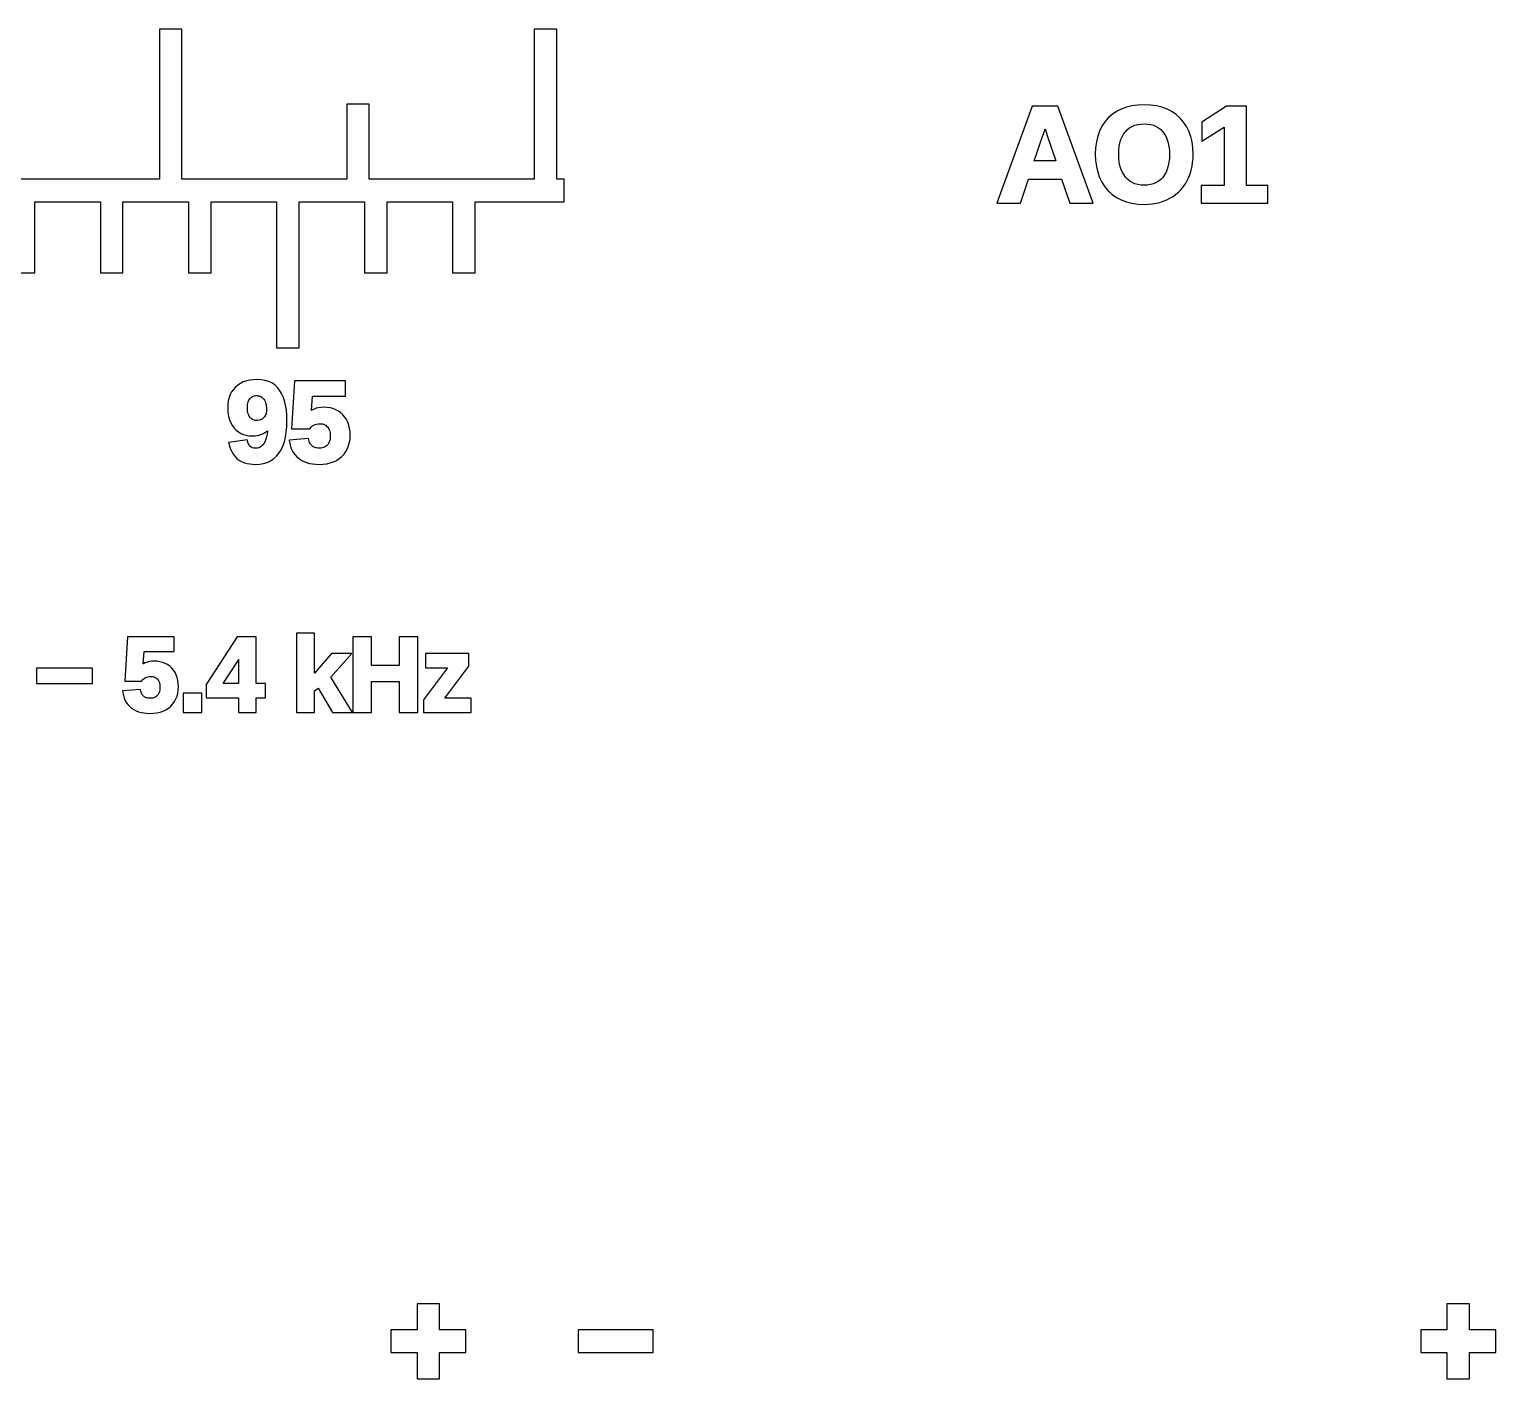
# Model space of a CAD drawing. Header units: metres. Extents: x 3 to 171, y -107 to -32.
# Drawn here: x 46.23 to 85.35, y -101.5 to -65.5 of the extents above; entities that cross this region are included whole.
import ezdxf

# ---------------------------------------------------------------- set-up
doc = ezdxf.new("R2010")
doc.units = ezdxf.units.M

msp = doc.modelspace()

# ---------------------------------------------------------------- linework, layer by layer
for p, q in [((50.3, -65.5), (49.7, -65.5)), ((49.7, -65.5), (49.7, -69.5)), ((50.3, -69.5), (50.3, -65.5)), ((60.3, -65.5), (59.7, -65.5)), ((59.7, -65.5), (59.7, -69.5)), ((60.3, -69.5), (60.3, -65.5)), ((55.3, -67.5), (54.7, -67.5)), ((54.7, -67.5), (54.7, -69.5)), ((55.3, -69.5), (55.3, -67.5)), ((72.9857, -67.5496), (72.043, -70.1339)), ((73.6693, -67.5496), (72.9857, -67.5496)), ((74.6084, -70.1339), (73.6693, -67.5496)), ((75.3626, -67.626), (75.2359, -67.6904)), ((75.4998, -67.5762), (75.3626, -67.626)), ((75.6474, -67.5407), (75.4998, -67.5762)), ((75.8051, -67.5196), (75.6474, -67.5407)), ((75.9729, -67.5126), (75.8051, -67.5196)), ((76.1408, -67.5197), (75.9729, -67.5126)), ((76.2986, -67.541), (76.1408, -67.5197)), ((76.4463, -67.5769), (76.2986, -67.541)), ((76.5836, -67.6273), (76.4463, -67.5769)), ((76.7105, -67.6923), (76.5836, -67.6273)), ((78.1686, -67.5496), (77.5111, -67.9762)), ((78.7024, -67.5496), (78.1686, -67.5496)), ((78.7024, -69.6654), (78.7024, -67.5496)), ((74.923, -67.9683), (74.8451, -68.0854)), ((75.0152, -67.8624), (74.923, -67.9683)), ((75.12, -67.7692), (75.0152, -67.8624)), ((75.2359, -67.6904), (75.12, -67.7692)), ((75.6483, -68.0904), (75.7192, -68.0606)), ((75.7192, -68.0606), (75.7968, -68.0391)), ((75.7968, -68.0391), (75.8815, -68.0261)), ((75.8815, -68.0261), (75.9729, -68.0217)), ((75.9729, -68.0217), (76.0629, -68.0261)), ((76.0629, -68.0261), (76.1461, -68.0392)), ((76.1461, -68.0392), (76.2227, -68.0609)), ((76.2227, -68.0609), (76.293, -68.0909)), ((76.8266, -67.7719), (76.7105, -67.6923)), ((76.9316, -67.866), (76.8266, -67.7719)), ((77.0239, -67.9727), (76.9316, -67.866)), ((77.102, -68.09), (77.0239, -67.9727)), ((77.5111, -67.9762), (77.5111, -68.4832)), ((73.2108, -68.5128), (73.2542, -68.3852)), ((73.2542, -68.3852), (73.2872, -68.2874)), ((73.2872, -68.2874), (73.3099, -68.2192)), ((73.3099, -68.2192), (73.3223, -68.1805)), ((73.3223, -68.1805), (73.3291, -68.1579)), ((73.3291, -68.1579), (73.3928, -68.3593)), ((73.3928, -68.3593), (73.6154, -69.0077)), ((74.7322, -68.3521), (74.6971, -68.5012)), ((74.7814, -68.2134), (74.7322, -68.3521)), ((74.8451, -68.0854), (74.7814, -68.2134)), ((75.3265, -68.5277), (75.3523, -68.4422)), ((75.3523, -68.4422), (75.3851, -68.3643)), ((75.3851, -68.3643), (75.4249, -68.2938)), ((75.4249, -68.2938), (75.4717, -68.2306)), ((75.4717, -68.2306), (75.5248, -68.1752)), ((75.5248, -68.1752), (75.5835, -68.1286)), ((75.5835, -68.1286), (75.6483, -68.0904)), ((76.293, -68.0909), (76.3571, -68.1293)), ((76.3571, -68.1293), (76.4156, -68.1763)), ((76.4156, -68.1763), (76.4687, -68.2322)), ((76.4687, -68.2322), (76.5156, -68.296)), ((76.5156, -68.296), (76.5555, -68.3667)), ((76.5555, -68.3667), (76.5882, -68.4445)), ((76.5882, -68.4445), (76.614, -68.5298)), ((77.1658, -68.218), (77.102, -68.09)), ((77.2152, -68.3561), (77.1658, -68.218)), ((77.2503, -68.5043), (77.2152, -68.3561)), ((77.5111, -68.4832), (78.107, -68.1112)), ((78.107, -68.1112), (78.107, -69.6654)), ((73.093, -68.8571), (73.1571, -68.67)), ((73.1571, -68.67), (73.2108, -68.5128)), ((74.6762, -68.6606), (74.6693, -68.8303)), ((74.6693, -68.8303), (74.6762, -69.0006)), ((74.6971, -68.5012), (74.6762, -68.6606)), ((75.293, -68.8303), (75.2968, -68.7217)), ((75.2969, -68.94), (75.293, -68.8303)), ((75.2968, -68.7217), (75.308, -68.6208)), ((75.308, -68.6208), (75.3265, -68.5277)), ((76.614, -68.5298), (76.6326, -68.6225)), ((76.6326, -68.6225), (76.6438, -68.7225)), ((76.6438, -68.7225), (76.6475, -68.8304)), ((76.6475, -68.8304), (76.6438, -68.9433)), ((77.2713, -68.6623), (77.2503, -68.5043)), ((77.2783, -68.83), (77.2713, -68.6623)), ((77.275, -68.9421), (77.2783, -68.83)), ((73.0413, -69.0077), (73.093, -68.8571)), ((73.6154, -69.0077), (73.0413, -69.0077)), ((74.6762, -69.0006), (74.6972, -69.161)), ((74.6972, -69.161), (74.7323, -69.3113)), ((75.3083, -69.042), (75.2969, -68.94)), ((75.3273, -69.1368), (75.3083, -69.042)), ((75.3537, -69.2241), (75.3273, -69.1368)), ((75.3874, -69.3041), (75.3537, -69.2241)), ((76.5884, -69.2326), (76.5557, -69.3126)), ((76.6141, -69.1444), (76.5884, -69.2326)), ((76.6326, -69.048), (76.6141, -69.1444)), ((76.6438, -68.9433), (76.6326, -69.048)), ((77.2265, -69.2558), (77.2492, -69.1549)), ((77.2492, -69.1549), (77.2654, -69.0503)), ((77.2654, -69.0503), (77.275, -68.9421)), ((49.7, -69.5), (45.3, -69.5)), ((54.7, -69.5), (50.3, -69.5)), ((59.7, -69.5), (55.3, -69.5)), ((60.5, -69.5), (60.3, -69.5)), ((60.5, -70.1), (60.5, -69.5)), ((72.6701, -70.1339), (72.8905, -69.4991)), ((72.8905, -69.4991), (73.7662, -69.4991)), ((73.7662, -69.4991), (73.9866, -70.1339)), ((74.7323, -69.3113), (74.7817, -69.4516)), ((74.7817, -69.4516), (74.8454, -69.5815)), ((74.8454, -69.5815), (74.9234, -69.7008)), ((75.4283, -69.3769), (75.3874, -69.3041)), ((75.4764, -69.4427), (75.4283, -69.3769)), ((75.5306, -69.5005), (75.4764, -69.4427)), ((75.5898, -69.5492), (75.5306, -69.5005)), ((75.6542, -69.5889), (75.5898, -69.5492)), ((75.724, -69.6198), (75.6542, -69.5889)), ((75.7997, -69.642), (75.724, -69.6198)), ((76.2227, -69.6207), (76.1453, -69.6424)), ((76.2935, -69.5906), (76.2227, -69.6207)), ((76.358, -69.552), (76.2935, -69.5906)), ((76.4166, -69.5048), (76.358, -69.552)), ((76.4694, -69.4489), (76.4166, -69.5048)), ((76.516, -69.3846), (76.4694, -69.4489)), ((76.5557, -69.3126), (76.516, -69.3846)), ((77.0164, -69.6996), (77.0707, -69.6205)), ((77.0707, -69.6205), (77.1192, -69.5358)), ((77.1192, -69.5358), (77.1615, -69.4462)), ((77.1615, -69.4462), (77.1973, -69.3529)), ((77.1973, -69.3529), (77.2265, -69.2558)), ((74.9234, -69.7008), (75.0156, -69.8092)), ((75.0156, -69.8092), (75.1205, -69.905)), ((75.1205, -69.905), (75.2362, -69.9861)), ((75.2362, -69.9861), (75.3625, -70.0523)), ((75.8814, -69.6555), (75.7997, -69.642)), ((75.9694, -69.66), (75.8814, -69.6555)), ((76.0607, -69.6556), (75.9694, -69.66)), ((76.1453, -69.6424), (76.0607, -69.6556)), ((76.5727, -70.0502), (76.6598, -70.007)), ((76.6598, -70.007), (76.7423, -69.9575)), ((76.7423, -69.9575), (76.8193, -69.9019)), ((76.8193, -69.9019), (76.8906, -69.8404)), ((76.8906, -69.8404), (76.9564, -69.7729)), ((76.9564, -69.7729), (77.0164, -69.6996)), ((78.107, -69.6654), (77.4917, -69.6654)), ((77.4917, -69.6654), (77.4917, -70.1339)), ((79.2719, -69.6654), (78.7024, -69.6654)), ((79.2719, -70.1339), (79.2719, -69.6654)), ((46.3791, -72), (46.3791, -70.1)), ((46.3791, -70.1), (48.1278, -70.1)), ((48.1278, -70.1), (48.1278, -72)), ((48.7278, -72), (48.7278, -70.1)), ((48.7278, -70.1), (50.4765, -70.1)), ((50.4765, -70.1), (50.4765, -72)), ((51.0765, -72), (51.0765, -70.1)), ((51.0765, -70.1), (52.8251, -70.1)), ((52.8251, -70.1), (52.8251, -74)), ((53.4252, -74), (53.4252, -70.1)), ((53.4252, -70.1), (55.1738, -70.1)), ((55.1738, -70.1), (55.1738, -72)), ((55.7738, -72), (55.7738, -70.1)), ((55.7738, -70.1), (57.5225, -70.1)), ((57.5225, -70.1), (57.5225, -72)), ((58.1225, -72), (58.1225, -70.1)), ((58.1225, -70.1), (60.5, -70.1)), ((72.043, -70.1339), (72.6701, -70.1339)), ((73.9866, -70.1339), (74.6084, -70.1339)), ((75.3625, -70.0523), (75.4993, -70.1036)), ((75.4993, -70.1036), (75.646, -70.1402)), ((75.646, -70.1402), (75.8027, -70.1619)), ((75.8027, -70.1619), (75.969, -70.1692)), ((75.969, -70.1692), (76.0793, -70.1659)), ((76.0793, -70.1659), (76.1855, -70.156)), ((76.1855, -70.156), (76.288, -70.1395)), ((76.288, -70.1395), (76.3867, -70.1164)), ((76.3867, -70.1164), (76.4817, -70.0867)), ((76.4817, -70.0867), (76.5727, -70.0502)), ((77.4917, -70.1339), (79.2719, -70.1339)), ((45.7791, -72), (46.3791, -72)), ((48.1278, -72), (48.7278, -72)), ((50.4765, -72), (51.0765, -72)), ((55.1738, -72), (55.7738, -72)), ((57.5225, -72), (58.1225, -72)), ((52.8251, -74), (53.4252, -74)), ((51.6732, -75.1053), (51.6264, -75.1728)), ((51.7284, -75.0443), (51.6732, -75.1053)), ((51.7913, -74.9906), (51.7284, -75.0443)), ((51.8612, -74.9452), (51.7913, -74.9906)), ((51.9377, -74.9083), (51.8612, -74.9452)), ((52.0206, -74.8799), (51.9377, -74.9083)), ((52.1095, -74.8597), (52.0206, -74.8799)), ((52.2045, -74.8477), (52.1095, -74.8597)), ((52.3059, -74.8437), (52.2045, -74.8477)), ((52.4149, -74.8493), (52.3059, -74.8437)), ((52.5169, -74.8663), (52.4149, -74.8493)), ((52.6115, -74.895), (52.5169, -74.8663)), ((52.6984, -74.9355), (52.6115, -74.895)), ((52.7771, -74.9878), (52.6984, -74.9355)), ((52.8471, -75.0517), (52.7771, -74.9878)), ((52.9082, -75.1266), (52.8471, -75.0517)), ((53.3064, -74.8751), (53.2271, -76.1581)), ((54.667, -74.8751), (53.3064, -74.8751)), ((54.667, -75.2869), (54.667, -74.8751)), ((51.5256, -75.5018), (51.5215, -75.5978)), ((51.538, -75.4111), (51.5256, -75.5018)), ((51.5589, -75.3259), (51.538, -75.4111)), ((51.5883, -75.2464), (51.5589, -75.3259)), ((51.6264, -75.1728), (51.5883, -75.2464)), ((52.0528, -75.513), (52.0601, -75.4745)), ((52.0601, -75.4745), (52.0702, -75.4392)), ((52.0702, -75.4392), (52.0828, -75.4077)), ((52.0828, -75.4077), (52.0981, -75.3792)), ((52.0981, -75.3792), (52.1158, -75.3538)), ((52.1158, -75.3538), (52.1356, -75.3318)), ((52.1356, -75.3318), (52.1568, -75.3136)), ((52.1568, -75.3136), (52.1799, -75.2988)), ((52.1799, -75.2988), (52.2048, -75.2873)), ((52.2048, -75.2873), (52.2322, -75.2789)), ((52.2322, -75.2789), (52.2623, -75.2738)), ((52.2623, -75.2738), (52.295, -75.272)), ((52.295, -75.272), (52.3282, -75.274)), ((52.3282, -75.274), (52.3588, -75.2799)), ((52.3588, -75.2799), (52.3869, -75.2894)), ((52.3869, -75.2894), (52.413, -75.3027)), ((52.413, -75.3027), (52.4375, -75.3199)), ((52.4375, -75.3199), (52.4606, -75.3414)), ((52.4606, -75.3414), (52.4824, -75.3675)), ((52.4824, -75.3675), (52.5021, -75.3974)), ((52.5021, -75.3974), (52.5189, -75.4305)), ((52.5189, -75.4305), (52.5328, -75.467)), ((52.5328, -75.467), (52.5439, -75.507)), ((52.9604, -75.2123), (52.9082, -75.1266)), ((53.0041, -75.3084), (52.9604, -75.2123)), ((53.0395, -75.4147), (53.0041, -75.3084)), ((53.0668, -75.5313), (53.0395, -75.4147)), ((53.7562, -75.6661), (53.7807, -75.2869)), ((53.7807, -75.2869), (54.667, -75.2869)), ((51.5215, -75.5978), (51.525, -75.6912)), ((51.525, -75.6912), (51.5355, -75.7793)), ((51.5355, -75.7793), (51.5532, -75.8625)), ((51.5532, -75.8625), (51.5781, -75.9404)), ((52.0468, -75.6009), (52.0483, -75.5551)), ((52.0483, -75.646), (52.0468, -75.6009)), ((52.0483, -75.5551), (52.0528, -75.513)), ((52.0527, -75.6877), (52.0483, -75.646)), ((52.06, -75.7263), (52.0527, -75.6877)), ((52.07, -75.7618), (52.06, -75.7263)), ((52.0827, -75.7942), (52.07, -75.7618)), ((52.098, -75.8238), (52.0827, -75.7942)), ((52.1157, -75.8504), (52.098, -75.8238)), ((52.1355, -75.8734), (52.1157, -75.8504)), ((52.1568, -75.8925), (52.1355, -75.8734)), ((52.1799, -75.9079), (52.1568, -75.8925)), ((52.4615, -75.8798), (52.4382, -75.8968)), ((52.4835, -75.8594), (52.4615, -75.8798)), ((52.5032, -75.8364), (52.4835, -75.8594)), ((52.5198, -75.8115), (52.5032, -75.8364)), ((52.5334, -75.7843), (52.5198, -75.8115)), ((52.5442, -75.7545), (52.5334, -75.7843)), ((52.5439, -75.507), (52.5519, -75.5505)), ((52.552, -75.7222), (52.5442, -75.7545)), ((52.5519, -75.5505), (52.5567, -75.5979)), ((52.5567, -75.6869), (52.552, -75.7222)), ((52.5567, -75.5979), (52.5584, -75.6483)), ((52.5584, -75.6483), (52.5567, -75.6869)), ((53.0862, -75.6581), (53.0668, -75.5313)), ((53.0977, -75.7951), (53.0862, -75.6581)), ((53.1015, -75.9426), (53.0977, -75.7951)), ((53.7685, -75.6584), (53.7562, -75.6661)), ((53.8247, -75.6313), (53.7685, -75.6584)), ((53.8841, -75.6104), (53.8247, -75.6313)), ((53.9465, -75.5955), (53.8841, -75.6104)), ((54.0118, -75.5866), (53.9465, -75.5955)), ((54.08, -75.5837), (54.0118, -75.5866)), ((54.1679, -75.5877), (54.08, -75.5837)), ((54.2514, -75.5999), (54.1679, -75.5877)), ((54.3303, -75.6203), (54.2514, -75.5999)), ((54.4044, -75.6491), (54.3303, -75.6203)), ((54.4735, -75.6863), (54.4044, -75.6491)), ((54.5373, -75.7318), (54.4735, -75.6863)), ((54.5957, -75.7855), (54.5373, -75.7318)), ((54.6474, -75.8462), (54.5957, -75.7855)), ((54.6911, -75.9129), (54.6474, -75.8462)), ((51.5781, -75.9404), (51.6104, -76.0131)), ((51.6104, -76.0131), (51.6501, -76.0802)), ((51.6501, -76.0802), (51.6971, -76.1417)), ((51.6971, -76.1417), (51.7504, -76.1962)), ((51.7504, -76.1962), (51.8092, -76.2426)), ((51.8092, -76.2426), (51.8732, -76.2806)), ((51.8732, -76.2806), (51.9421, -76.3102)), ((52.2049, -75.9198), (52.1799, -75.9079)), ((52.2327, -75.9286), (52.2049, -75.9198)), ((52.2631, -75.9339), (52.2327, -75.9286)), ((52.2967, -75.9357), (52.2631, -75.9339)), ((52.3289, -75.9341), (52.2967, -75.9357)), ((52.359, -75.9294), (52.3289, -75.9341)), ((52.3872, -75.9216), (52.359, -75.9294)), ((52.4133, -75.9108), (52.3872, -75.9216)), ((52.4382, -75.8968), (52.4133, -75.9108)), ((52.4358, -76.2973), (52.4762, -76.279)), ((52.4762, -76.279), (52.515, -76.2581)), ((52.515, -76.2581), (52.5509, -76.2347)), ((52.5509, -76.2347), (52.5823, -76.2102)), ((52.5808, -76.2297), (52.571, -76.3048)), ((52.5823, -76.2102), (52.5808, -76.2297)), ((53.063, -76.3801), (53.0845, -76.2453)), ((53.0845, -76.2453), (53.0973, -76.0995)), ((53.0973, -76.0995), (53.1015, -75.9426)), ((53.2271, -76.1581), (53.7111, -76.1581)), ((53.7111, -76.1581), (53.7568, -76.1081)), ((53.7568, -76.1081), (53.7875, -76.0817)), ((53.7875, -76.0817), (53.8201, -76.0604)), ((53.8201, -76.0604), (53.8546, -76.0439)), ((53.8546, -76.0439), (53.8916, -76.0321)), ((53.8916, -76.0321), (53.9314, -76.0249)), ((53.9314, -76.0249), (53.9743, -76.0224)), ((53.9743, -76.0224), (54.0129, -76.0242)), ((54.0129, -76.0242), (54.0485, -76.0295)), ((54.0485, -76.0295), (54.0808, -76.0381)), ((54.0808, -76.0381), (54.1102, -76.05)), ((54.1102, -76.05), (54.1366, -76.0649)), ((54.1366, -76.0649), (54.1608, -76.0832)), ((54.1608, -76.0832), (54.1828, -76.105)), ((54.1828, -76.105), (54.2023, -76.1298)), ((54.2023, -76.1298), (54.2191, -76.1572)), ((54.2191, -76.1572), (54.2328, -76.1872)), ((54.2328, -76.1872), (54.2438, -76.2201)), ((54.2438, -76.2201), (54.2517, -76.2556)), ((54.2517, -76.2556), (54.2565, -76.2946)), ((54.7268, -75.9852), (54.6911, -75.9129)), ((54.7544, -76.063), (54.7268, -75.9852)), ((54.7739, -76.1461), (54.7544, -76.063)), ((54.7856, -76.2342), (54.7739, -76.1461)), ((54.7894, -76.3275), (54.7856, -76.2342)), ((52.0368, -76.4527), (51.5446, -76.5217)), ((51.5446, -76.5217), (51.582, -76.6495)), ((51.582, -76.6495), (51.6078, -76.718)), ((51.9421, -76.3102), (52.0157, -76.3311)), ((52.0157, -76.3311), (52.0936, -76.3436)), ((52.0685, -76.5463), (52.0368, -76.4527)), ((52.0904, -76.5879), (52.0685, -76.5463)), ((52.1163, -76.6203), (52.0904, -76.5879)), ((52.0936, -76.3436), (52.1753, -76.3476)), ((52.1463, -76.6448), (52.1163, -76.6203)), ((52.1813, -76.6623), (52.1463, -76.6448)), ((52.1753, -76.3476), (52.2211, -76.3462)), ((52.2227, -76.6733), (52.1813, -76.6623)), ((52.2211, -76.3462), (52.2657, -76.3421)), ((52.2714, -76.6771), (52.2227, -76.6733)), ((52.2657, -76.3421), (52.3094, -76.3351)), ((52.3126, -76.6742), (52.2714, -76.6771)), ((52.3094, -76.3351), (52.3524, -76.3253)), ((52.3501, -76.6657), (52.3126, -76.6742)), ((52.3843, -76.6516), (52.3501, -76.6657)), ((52.3524, -76.3253), (52.3946, -76.3127)), ((52.416, -76.6319), (52.3843, -76.6516)), ((52.3946, -76.3127), (52.4358, -76.2973)), ((52.4455, -76.6061), (52.416, -76.6319)), ((52.473, -76.5736), (52.4455, -76.6061)), ((52.4984, -76.534), (52.473, -76.5736)), ((52.5212, -76.4875), (52.4984, -76.534)), ((52.541, -76.4338), (52.5212, -76.4875)), ((52.5577, -76.3729), (52.541, -76.4338)), ((52.571, -76.3048), (52.5577, -76.3729)), ((52.9452, -76.7187), (52.9935, -76.6169)), ((52.9935, -76.6169), (53.0328, -76.504)), ((53.0328, -76.504), (53.063, -76.3801)), ((53.6753, -76.4145), (53.1585, -76.4568)), ((53.1585, -76.4568), (53.1865, -76.5892)), ((53.1865, -76.5892), (53.2096, -76.6633)), ((53.2096, -76.6633), (53.2394, -76.7323)), ((53.6964, -76.4892), (53.6753, -76.4145)), ((53.7074, -76.519), (53.6964, -76.4892)), ((53.72, -76.5458), (53.7074, -76.519)), ((53.734, -76.5694), (53.72, -76.5458)), ((53.7494, -76.5899), (53.734, -76.5694)), ((53.7662, -76.6077), (53.7494, -76.5899)), ((53.7845, -76.6228), (53.7662, -76.6077)), ((53.8048, -76.6362), (53.7845, -76.6228)), ((53.8267, -76.6475), (53.8048, -76.6362)), ((53.8504, -76.6569), (53.8267, -76.6475)), ((53.8761, -76.6644), (53.8504, -76.6569)), ((53.9037, -76.6698), (53.8761, -76.6644)), ((53.9334, -76.6731), (53.9037, -76.6698)), ((53.9648, -76.6742), (53.9334, -76.6731)), ((54.0036, -76.6724), (53.9648, -76.6742)), ((54.0393, -76.6671), (54.0036, -76.6724)), ((54.0719, -76.6584), (54.0393, -76.6671)), ((54.1019, -76.6464), (54.0719, -76.6584)), ((54.1295, -76.6311), (54.1019, -76.6464)), ((54.1548, -76.6124), (54.1295, -76.6311)), ((54.1783, -76.5902), (54.1548, -76.6124)), ((54.1988, -76.565), (54.1783, -76.5902)), ((54.2164, -76.5364), (54.1988, -76.565)), ((54.2311, -76.5042), (54.2164, -76.5364)), ((54.2427, -76.4684), (54.2311, -76.5042)), ((54.2512, -76.4285), (54.2427, -76.4684)), ((54.2564, -76.3846), (54.2512, -76.4285)), ((54.2582, -76.3364), (54.2564, -76.3846)), ((54.2565, -76.2946), (54.2582, -76.3364)), ((54.7168, -76.6859), (54.7488, -76.6043)), ((54.7488, -76.6043), (54.7714, -76.5172)), ((54.7714, -76.5172), (54.7849, -76.4249)), ((54.7849, -76.4249), (54.7894, -76.3275)), ((51.6078, -76.718), (51.6378, -76.7813)), ((51.6378, -76.7813), (51.6722, -76.8391)), ((51.6722, -76.8391), (51.711, -76.8913)), ((51.711, -76.8913), (51.7542, -76.9378)), ((51.7542, -76.9378), (51.8018, -76.9784)), ((51.8018, -76.9784), (51.8541, -77.0131)), ((51.8541, -77.0131), (51.9113, -77.0422)), ((51.9113, -77.0422), (51.9734, -77.0658)), ((51.9734, -77.0658), (52.0399, -77.084)), ((52.4795, -77.083), (52.5759, -77.0526)), ((52.5759, -77.0526), (52.6653, -77.0099)), ((52.6653, -77.0099), (52.7472, -76.9549)), ((52.7472, -76.9549), (52.8213, -76.8879)), ((52.8213, -76.8879), (52.8875, -76.8091)), ((52.8875, -76.8091), (52.9452, -76.7187)), ((53.2394, -76.7323), (53.2758, -76.7962)), ((53.2758, -76.7962), (53.3188, -76.8547)), ((53.3188, -76.8547), (53.3683, -76.9075)), ((53.3683, -76.9075), (53.4241, -76.9545)), ((53.4241, -76.9545), (53.4857, -76.9955)), ((53.4857, -76.9955), (53.5525, -77.0299)), ((53.5525, -77.0299), (53.6244, -77.0579)), ((53.6244, -77.0579), (53.7013, -77.0795)), ((54.2568, -77.0688), (54.3436, -77.0387)), ((54.3436, -77.0387), (54.4242, -76.9998)), ((54.4242, -76.9998), (54.4983, -76.9521)), ((54.4983, -76.9521), (54.5657, -76.8956)), ((54.5657, -76.8956), (54.6252, -76.8318)), ((54.6252, -76.8318), (54.6756, -76.7618)), ((54.6756, -76.7618), (54.7168, -76.6859)), ((52.0399, -77.084), (52.1111, -77.0968)), ((52.1111, -77.0968), (52.1866, -77.1045)), ((52.1866, -77.1045), (52.2673, -77.107)), ((52.2673, -77.107), (52.3764, -77.101)), ((52.3764, -77.101), (52.4795, -77.083)), ((53.7013, -77.0795), (53.7829, -77.0948)), ((53.7829, -77.0948), (53.8694, -77.104)), ((53.8694, -77.104), (53.9608, -77.107)), ((53.9608, -77.107), (54.0652, -77.1028)), ((54.0652, -77.1028), (54.1639, -77.0901)), ((54.1639, -77.0901), (54.2568, -77.0688)), ((48.8505, -81.7122), (48.7779, -82.8877)), ((50.0963, -81.7122), (48.8505, -81.7122)), ((50.0963, -82.0956), (50.0963, -81.7122)), ((51.7743, -81.7122), (50.9444, -82.9828)), ((52.2773, -81.7122), (51.7743, -81.7122)), ((52.2773, -82.9504), (52.2773, -81.7122)), ((53.8398, -81.6104), (53.3586, -81.6104)), ((53.3586, -81.6104), (53.3586, -83.7231)), ((53.8398, -82.6786), (53.8398, -81.6104)), ((55.3593, -81.7122), (54.8591, -81.7122)), ((54.8591, -81.7122), (54.8591, -83.7231)), ((55.3593, -82.473), (55.3593, -81.7122)), ((56.5921, -81.7122), (56.092, -81.7122)), ((56.092, -81.7122), (56.092, -82.473)), ((56.5921, -83.7231), (56.5921, -81.7122)), ((49.2688, -82.4272), (49.2903, -82.0956)), ((49.2903, -82.0956), (50.0963, -82.0956)), ((49.2727, -82.4248), (49.2688, -82.4272)), ((49.3243, -82.4), (49.2727, -82.4248)), ((49.3787, -82.3808), (49.3243, -82.4)), ((49.4359, -82.3671), (49.3787, -82.3808)), ((49.4957, -82.359), (49.4359, -82.3671)), ((49.5581, -82.3563), (49.4957, -82.359)), ((49.6385, -82.36), (49.5581, -82.3563)), ((49.7148, -82.3711), (49.6385, -82.36)), ((49.787, -82.3899), (49.7148, -82.3711)), ((49.8549, -82.4163), (49.787, -82.3899)), ((49.9182, -82.4503), (49.8549, -82.4163)), ((49.9767, -82.492), (49.9182, -82.4503)), ((50.0302, -82.5412), (49.9767, -82.492)), ((50.0775, -82.5968), (50.0302, -82.5412)), ((51.3977, -82.9504), (51.7905, -82.3535)), ((51.7905, -82.3535), (51.8145, -82.3156)), ((51.8139, -82.3536), (51.8138, -82.3751)), ((51.8138, -82.3751), (51.8138, -82.9504)), ((51.8142, -82.3315), (51.8139, -82.3536)), ((51.8145, -82.3156), (51.8142, -82.3315)), ((54.2903, -82.1557), (53.8398, -82.6786)), ((54.2697, -82.7836), (54.8352, -82.1557)), ((54.8352, -82.1557), (54.2903, -82.1557)), ((56.092, -82.473), (55.3593, -82.473)), ((57.384, -82.531), (56.7436, -83.3866)), ((57.9543, -82.1557), (56.7992, -82.1557)), ((56.7992, -82.1557), (56.7992, -82.531)), ((56.7992, -82.531), (57.384, -82.531)), ((57.318, -83.3451), (57.9543, -82.4949)), ((57.9543, -82.4949), (57.9543, -82.1557)), ((47.9104, -82.5476), (46.4175, -82.5476)), ((46.4175, -82.5476), (46.4175, -82.9514)), ((47.9104, -82.9514), (47.9104, -82.5476)), ((48.7779, -82.8877), (49.2248, -82.8877)), ((49.2248, -82.8877), (49.2675, -82.8408)), ((49.2675, -82.8408), (49.2949, -82.8173)), ((49.2949, -82.8173), (49.3239, -82.7983)), ((49.3239, -82.7983), (49.3549, -82.7835)), ((49.3549, -82.7835), (49.388, -82.7729)), ((49.388, -82.7729), (49.4235, -82.7665)), ((49.4235, -82.7665), (49.462, -82.7643)), ((49.462, -82.7643), (49.4967, -82.7659)), ((49.4967, -82.7659), (49.5285, -82.7707)), ((49.5285, -82.7707), (49.5576, -82.7784)), ((49.5576, -82.7784), (49.5834, -82.7888)), ((49.5834, -82.7888), (49.6072, -82.8022)), ((49.6072, -82.8022), (49.6285, -82.8184)), ((49.6285, -82.8184), (49.6481, -82.8378)), ((49.6481, -82.8378), (49.6656, -82.86)), ((49.6656, -82.86), (49.6805, -82.8844)), ((49.6805, -82.8844), (49.6929, -82.9113)), ((49.6929, -82.9113), (49.7026, -82.9405)), ((50.1176, -82.6579), (50.0775, -82.5968)), ((50.1503, -82.7242), (50.1176, -82.6579)), ((50.1755, -82.7954), (50.1503, -82.7242)), ((50.1934, -82.8714), (50.1755, -82.7954)), ((50.204, -82.9519), (50.1934, -82.8714)), ((54.852, -83.7231), (54.2697, -82.7836)), ((55.3593, -82.9039), (56.092, -82.9039)), ((55.3593, -83.7231), (55.3593, -82.9039)), ((56.092, -82.9039), (56.092, -83.7231)), ((46.4175, -82.9514), (47.9104, -82.9514)), ((49.1936, -83.1113), (48.7148, -83.1505)), ((48.7148, -83.1505), (48.7414, -83.2762)), ((48.7414, -83.2762), (48.7626, -83.3439)), ((49.2137, -83.1827), (49.1936, -83.1113)), ((49.2236, -83.2094), (49.2137, -83.1827)), ((49.2349, -83.2335), (49.2236, -83.2094)), ((49.2474, -83.2545), (49.2349, -83.2335)), ((49.261, -83.2726), (49.2474, -83.2545)), ((49.276, -83.2885), (49.261, -83.2726)), ((49.2921, -83.3019), (49.276, -83.2885)), ((49.3101, -83.3137), (49.2921, -83.3019)), ((49.3297, -83.3239), (49.3101, -83.3137)), ((49.351, -83.3323), (49.3297, -83.3239)), ((49.576, -83.3229), (49.5493, -83.3336)), ((49.6006, -83.3093), (49.576, -83.3229)), ((49.6233, -83.2926), (49.6006, -83.3093)), ((49.644, -83.2729), (49.6233, -83.2926)), ((49.6624, -83.2503), (49.644, -83.2729)), ((49.6781, -83.2248), (49.6624, -83.2503)), ((49.6912, -83.1963), (49.6781, -83.2248)), ((49.7016, -83.164), (49.6912, -83.1963)), ((49.7093, -83.1281), (49.7016, -83.164)), ((49.7026, -82.9405), (49.7097, -82.9725)), ((49.7139, -83.0887), (49.7093, -83.1281)), ((49.7097, -82.9725), (49.7141, -83.0076)), ((49.7155, -83.0452), (49.7139, -83.0887)), ((49.7141, -83.0076), (49.7155, -83.0452)), ((50.1412, -83.3648), (50.1704, -83.2901)), ((50.1704, -83.2901), (50.1911, -83.2104)), ((50.1911, -83.2104), (50.2035, -83.1261)), ((50.2035, -83.1261), (50.2076, -83.0371)), ((50.2076, -83.0371), (50.204, -82.9519)), ((50.8292, -83.2094), (50.3372, -83.2094)), ((50.3372, -83.2094), (50.3372, -83.7231)), ((50.8292, -83.7231), (50.8292, -83.2094)), ((50.9444, -82.9828), (50.9444, -83.3339)), ((51.8138, -82.9504), (51.3977, -82.9504)), ((52.5322, -82.9504), (52.2773, -82.9504)), ((52.5322, -83.3339), (52.5322, -82.9504)), ((53.8398, -83.1486), (53.9382, -83.0803)), ((53.8398, -83.7231), (53.8398, -83.1486)), ((53.9382, -83.0803), (54.3173, -83.7231)), ((48.7626, -83.3439), (48.7898, -83.4072)), ((48.7898, -83.4072), (48.8232, -83.4657)), ((48.8232, -83.4657), (48.8626, -83.5192)), ((48.8626, -83.5192), (48.9079, -83.5677)), ((48.9079, -83.5677), (48.9591, -83.6108)), ((48.9591, -83.6108), (49.0155, -83.6483)), ((49.0155, -83.6483), (49.0767, -83.6798)), ((49.0767, -83.6798), (49.1425, -83.7054)), ((49.1425, -83.7054), (49.2128, -83.7252)), ((49.3739, -83.339), (49.351, -83.3323)), ((49.3984, -83.3438), (49.3739, -83.339)), ((49.4252, -83.3467), (49.3984, -83.3438)), ((49.4534, -83.3477), (49.4252, -83.3467)), ((49.4882, -83.3461), (49.4534, -83.3477)), ((49.5202, -83.3413), (49.4882, -83.3461)), ((49.5493, -83.3336), (49.5202, -83.3413)), ((49.6352, -83.7348), (49.7201, -83.7153)), ((49.7201, -83.7153), (49.7995, -83.6879)), ((49.7995, -83.6879), (49.8732, -83.6523)), ((49.8732, -83.6523), (49.9411, -83.6086)), ((49.9411, -83.6086), (50.0028, -83.5569)), ((50.0028, -83.5569), (50.0572, -83.4984)), ((50.0572, -83.4984), (50.1034, -83.4344)), ((50.1034, -83.4344), (50.1412, -83.3648)), ((50.9444, -83.3339), (51.8138, -83.3339)), ((51.8138, -83.3339), (51.8138, -83.7231)), ((52.2773, -83.3339), (52.5322, -83.3339)), ((52.2773, -83.7231), (52.2773, -83.3339)), ((56.7436, -83.3866), (56.7436, -83.7231)), ((58.0208, -83.3451), (57.318, -83.3451)), ((58.0208, -83.7231), (58.0208, -83.3451)), ((49.2128, -83.7252), (49.2874, -83.7392)), ((49.2874, -83.7392), (49.3663, -83.7475)), ((49.3663, -83.7475), (49.4497, -83.7503)), ((49.4497, -83.7503), (49.545, -83.7464)), ((49.545, -83.7464), (49.6352, -83.7348)), ((50.3372, -83.7231), (50.8292, -83.7231)), ((51.8138, -83.7231), (52.2773, -83.7231)), ((53.3586, -83.7231), (53.8398, -83.7231)), ((54.3173, -83.7231), (54.852, -83.7231)), ((54.8591, -83.7231), (55.3593, -83.7231)), ((56.092, -83.7231), (56.5921, -83.7231)), ((56.7436, -83.7231), (58.0208, -83.7231)), ((57.175, -99.5), (56.575, -99.5)), ((56.575, -99.5), (56.575, -100.2)), ((57.175, -100.2), (57.175, -99.5)), ((84.65, -99.5), (84.05, -99.5)), ((84.05, -99.5), (84.05, -100.2)), ((84.65, -100.2), (84.65, -99.5)), ((56.575, -100.2), (55.875, -100.2)), ((55.875, -100.2), (55.875, -100.8)), ((57.875, -100.2), (57.175, -100.2)), ((57.875, -100.8), (57.875, -100.2)), ((62.875, -100.2), (60.875, -100.2)), ((60.875, -100.2), (60.875, -100.8)), ((62.875, -100.8), (62.875, -100.2)), ((84.05, -100.2), (83.35, -100.2)), ((83.35, -100.2), (83.35, -100.8)), ((85.35, -100.2), (84.65, -100.2)), ((85.35, -100.8), (85.35, -100.2)), ((55.875, -100.8), (56.575, -100.8)), ((56.575, -100.8), (56.575, -101.5)), ((57.175, -100.8), (57.875, -100.8)), ((57.175, -101.5), (57.175, -100.8)), ((60.875, -100.8), (62.875, -100.8)), ((83.35, -100.8), (84.05, -100.8)), ((84.05, -100.8), (84.05, -101.5)), ((84.65, -100.8), (85.35, -100.8)), ((84.65, -101.5), (84.65, -100.8)), ((56.575, -101.5), (57.175, -101.5)), ((84.05, -101.5), (84.65, -101.5))]:
    msp.add_line(p, q)

doc.saveas('drawing.dxf')
